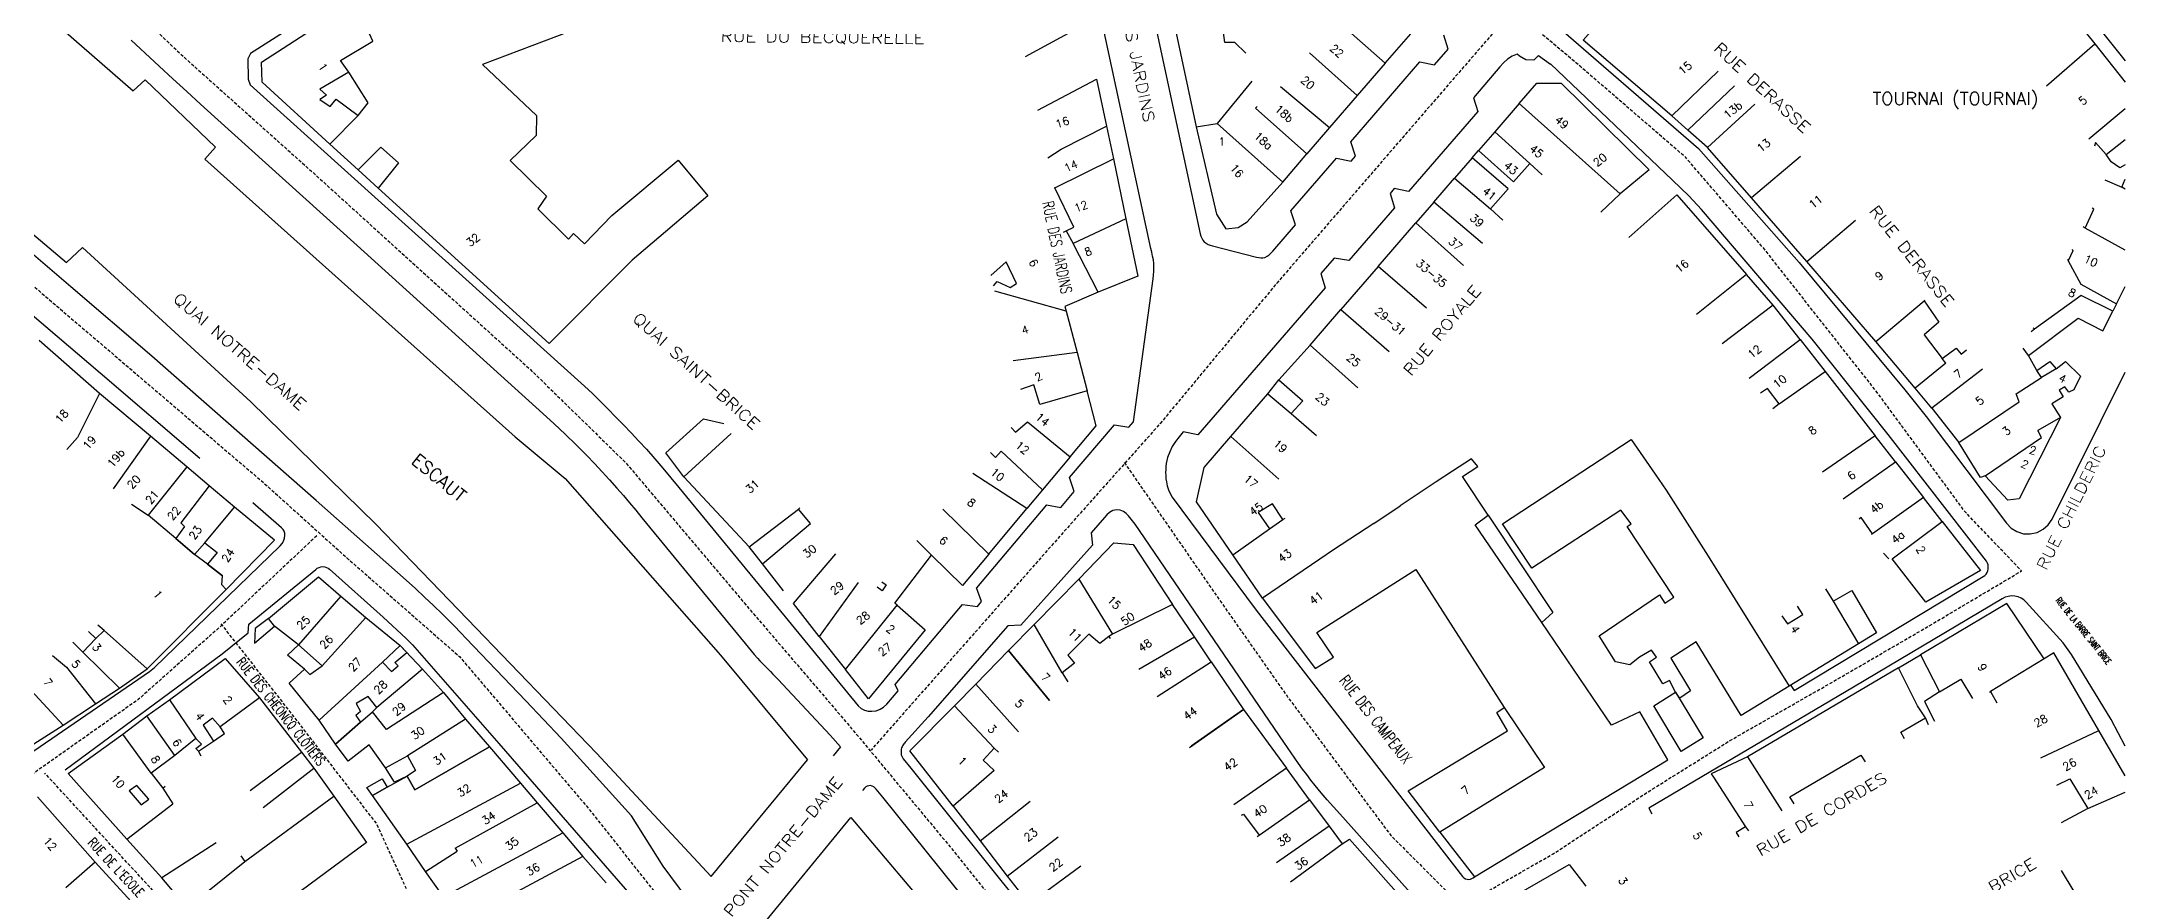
# Model space of a CAD drawing. Header units: millimetres. Extents: x 80000 to 81000, y 144000 to 145000.
# Drawn here: x 80674.5 to 81000, y 144640.3 to 144771.5 of the extents above; entities that cross this region are included whole.
import ezdxf
from ezdxf.enums import TextEntityAlignment as Align

# ---------------------------------------------------------------- set-up
doc = ezdxf.new("R2010")
doc.units = ezdxf.units.MM
doc.linetypes.add('DASHED', pattern=[0.75, 0.5, -0.25])
for name, color, linetype in [('W0001', 6, 'DASHED'), ('W0008', 7, 'CONTINUOUS'), ('W0100', 7, 'CONTINUOUS'), ('W0500', 5, 'DASHED'), ('W0515', 5, 'CONTINUOUS'), ('W0980', 7, 'CONTINUOUS'), ('W0989', 7, 'CONTINUOUS'), ('W0991', 7, 'CONTINUOUS')]:
    doc.layers.add(name, color=color, linetype=linetype)
doc.styles.get("Standard").update_dxf_attribs({"font": 'romans.shx', "width": 0.85})

msp = doc.modelspace()

# ---------------------------------------------------------------- linework, layer by layer
at = {"layer": 'W0001', "flags": 128}
for points in [[(80467.69, 144999.75), (80516.09, 144943.43), (80527.02, 144918.35), (80586.91, 144864.24), (80624.72, 144832.99), (80646.97, 144815.68), (80697.3, 144768.57), (80715.86, 144751.98), (80751.01, 144720.15), (80765.67, 144705.83), (80784.92, 144683.07), (80800.96, 144664.34), (80816.38, 144645.82), (80833.14, 144624.99), (80838.28, 144615.82), (80851.53, 144598.5), (80913.66, 144512.39), (80928.63, 144494.66), (80943.12, 144480.69), (80949.47, 144474.52)], [(80438.02, 144901.97), (80447.33, 144891.69), (80465.89, 144880.93), (80479.31, 144869.1), (80496.63, 144849.86), (80514.29, 144832.03), (80528.4, 144814.54), (80542.06, 144801.78), (80570.14, 144801.78), (80581.97, 144802.13), (80592.05, 144799.12), (80602.29, 144793.12), (80623.3, 144774.05), (80632.34, 144768.29), (80665.56, 144739.87), (80709.16, 144702.63), (80722.41, 144690.69), (80739.73, 144675.52), (80759.7, 144652.03), (80777.33, 144629.79), (80800.92, 144601.88), (80826, 144569.74), (80848.81, 144540.25), (80878.09, 144499.42), (80897.86, 144474.52)], [(80929.58, 144805.61), (80887.31, 144756.82), (80867.45, 144733.84), (80849.21, 144711.9), (80834.64, 144695.54), (80804.04, 144660.91)], [(80843.59, 144705.83), (80857.96, 144685.09), (80869.03, 144669.32), (80885.23, 144647.59), (80895.68, 144637.14), (80896.27, 144636.51), (80910.63, 144644.72), (80925.41, 144654.37), (80938.53, 144662.57), (80954.31, 144671.57), (80968.63, 144679.89), (80983.79, 144688.88), (80974.96, 144698.12), (80961.22, 144716.77), (80943.61, 144739.13), (80931.32, 144753.45), (80914.92, 144767.6), (80904.68, 144776.22)], [(80717.43, 144694.38), (80702.23, 144680.06), (80689.53, 144668.78), (80672.92, 144657.08), (80651.6, 144641.09), (80644.44, 144634.35), (80665.97, 144615.87), (80692.2, 144592.31), (80699.78, 144599.72), (80682.37, 144618.74), (80698.36, 144631.89), (80674.96, 144657.29)], [(80702.44, 144680.64), (80713.52, 144666.53), (80726.84, 144649.29), (80741.58, 144617.12), (80753.7, 144605.04), (80777.47, 144630.23)]]:
    msp.add_lwpolyline(points, dxfattribs=at)
at = {"layer": 'W0008'}
for p, q in [((80957.17, 144822.14), (81000, 144768.54)), ((80908.3, 144769.39), (80910.2, 144768.03)), ((80831.45, 144699.22), (80820.54, 144686.23))]:
    msp.add_line(p, q, dxfattribs=at)
for points in [[(80831.45, 144699.22), (80833.67, 144698.79), (80835.78, 144701.28), (80835.04, 144703.47), (80842.05, 144711.69), (80844.33, 144711.32), (80845.04, 144712.18), (80848.1, 144734.51), (80848.17, 144735.09), (80848.22, 144735.67), (80848.23, 144736.26), (80848.21, 144736.85), (80848.15, 144737.45), (80848.03, 144738.05), (80847.9, 144738.64), (80847.77, 144739.23), (80837.66, 144786.17)], [(80845.81, 144786.37), (80855.48, 144741.51), (80855.57, 144741.18), (80855.7, 144740.86), (80855.87, 144740.55), (80856.1, 144740.28), (80856.38, 144740.05), (80856.71, 144739.88), (80857.04, 144739.76), (80857.39, 144739.66), (80864.28, 144737.89), (80864.6, 144737.82), (80864.92, 144737.77), (80865.25, 144737.78), (80865.58, 144737.85), (80865.94, 144738.01), (80866.26, 144738.25), (80866.53, 144738.53), (80866.79, 144738.81), (80870.33, 144742.93), (80869.61, 144745.11), (80876.78, 144753.36), (80879.04, 144752.89), (80879.73, 144753.65), (80879, 144755.87), (80889.78, 144768.36), (80892.07, 144767.89), (80894.2, 144770.34), (80893.51, 144772.56)], [(80721.01, 144778.61), (80707.1, 144769.69), (80706.67, 144768.86), (80706.7, 144765.69), (80707.03, 144764.8), (80737.57, 144737.31), (80759.25, 144717.74), (80760.5, 144716.58), (80761.72, 144715.39), (80762.93, 144714.19), (80764.12, 144712.97), (80765.35, 144711.72), (80766.58, 144710.45), (80767.78, 144709.17), (80768.97, 144707.87), (80770.26, 144706.4), (80771.53, 144704.92), (80772.78, 144703.42), (80774.02, 144701.91), (80787.77, 144685.19), (80802.03, 144667.8), (80802.48, 144667.4), (80803.01, 144667.13), (80803.58, 144666.99), (80804.16, 144666.97), (80804.82, 144667.05), (80805.44, 144667.27), (80806.01, 144667.61), (80806.49, 144668.07), (80808.29, 144670.18), (80807.82, 144671.13), (80818.35, 144683.66), (80820.66, 144683.31), (80821.32, 144684.09), (80820.54, 144686.23)], [(80912.22, 144773.1), (80933.31, 144754.84), (80949.06, 144737.06), (80965.54, 144717.14), (80968.91, 144712.99), (80981.41, 144696.35), (80982.15, 144695.58), (80983.06, 144695.02), (80984.08, 144694.69), (80985.15, 144694.65), (80986.21, 144694.88), (80987.16, 144695.38), (80987.96, 144696.1), (80988.56, 144696.99), (81000, 144719.92)], [(80688.47, 144771.74), (80690.64, 144769.72), (80692.82, 144767.7), (80694.97, 144765.71), (80697.13, 144763.73), (80699.29, 144761.76), (80701.47, 144759.79), (80723.73, 144739.72), (80752.78, 144713.47), (80754.53, 144711.86), (80756.26, 144710.23), (80757.96, 144708.58), (80759.63, 144706.89), (80760.84, 144705.65), (80762.02, 144704.38), (80763.19, 144703.09), (80764.34, 144701.8), (80765.34, 144700.66), (80766.32, 144699.51), (80767.28, 144698.35), (80768.24, 144697.19), (80784.37, 144677.56), (80784.84, 144676.98), (80785.32, 144676.41), (80785.8, 144675.84), (80786.3, 144675.28), (80786.69, 144674.85), (80787.09, 144674.42), (80787.5, 144674), (80787.9, 144673.58), (80788.31, 144673.17), (80788.72, 144672.75), (80789.12, 144672.33), (80789.52, 144671.91), (80797.66, 144663.23), (80799.29, 144661.41), (80798.1, 144659.99)], [(80908.3, 144769.39), (80907.6, 144768.66), (80906.32, 144768.68), (80905.33, 144769.26), (80904.99, 144769.6), (80904.19, 144769.26), (80903.47, 144768.78), (80902.84, 144768.21), (80902.27, 144767.59), (80898.15, 144762.77), (80898.86, 144760.6), (80888.03, 144748.13), (80885.77, 144748.58), (80885.12, 144747.81), (80885.82, 144745.59), (80878.7, 144737.34), (80876.4, 144737.74), (80874.31, 144735.33), (80875.01, 144733.11), (80855.09, 144710.15), (80852.8, 144710.58), (80852.17, 144709.84), (80851.61, 144709.1), (80851.11, 144708.32), (80850.7, 144707.48), (80850.38, 144706.6), (80850.26, 144706.14), (80850.17, 144705.66), (80850.11, 144705.19), (80850.07, 144704.71), (80850.06, 144704.23), (80850.07, 144703.75), (80850.11, 144703.27), (80850.18, 144702.79), (80850.31, 144702.16), (80850.51, 144701.54), (80850.77, 144700.95), (80851.1, 144700.4)], [(80947.74, 144671), (80948.26, 144670.19), (80978.04, 144688.15), (80978.27, 144688.36), (80978.43, 144688.63), (80978.51, 144688.92), (80978.56, 144689.2), (80978.59, 144689.5), (80978.57, 144689.81), (80978.48, 144690.11), (80978.33, 144690.38), (80962.95, 144710.21), (80951.1, 144725.08), (80933.76, 144745.31), (80931.8, 144747.45), (80929.27, 144749.92), (80910.2, 144768.06)], [(80775.29, 144637.75), (80771.57, 144642.76), (80766.62, 144650.66), (80755.65, 144662.74), (80750.11, 144668.62), (80740.8, 144678.33), (80739.88, 144679.28), (80738.95, 144680.24), (80738.02, 144681.18), (80737.07, 144682.12), (80735.68, 144683.46), (80734.28, 144684.8), (80732.85, 144686.12), (80731.41, 144687.42), (80717.36, 144699.89), (80691.66, 144722.42), (80679.04, 144733.22), (80658.57, 144750.73)], [(80668.39, 144732.77), (80683.61, 144719.82), (80699.18, 144706.51)], [(80668.74, 144657.7), (80691.3, 144673.15), (80692.1, 144673.79), (80711.73, 144692.82), (80712.03, 144693.16), (80712.26, 144693.55), (80712.42, 144693.98), (80712.47, 144694.44), (80712.43, 144694.76), (80712.33, 144695.07), (80712.17, 144695.35), (80711.95, 144695.59), (80707.45, 144699.49)], [(80845.28, 144696.17), (80844.25, 144697.47), (80843.9, 144697.86), (80843.46, 144698.16), (80842.96, 144698.36), (80842.42, 144698.42), (80841.84, 144698.3), (80841.32, 144698.02), (80840.88, 144697.65), (80840.51, 144697.24), (80838.45, 144694.83), (80838.65, 144692.88), (80827.44, 144680.43), (80825.43, 144680.32), (80812.94, 144666.1), (80809.37, 144662.15), (80809.26, 144662.01), (80809.15, 144661.87), (80809.05, 144661.73), (80808.96, 144661.57), (80808.88, 144661.41), (80808.81, 144661.24), (80808.77, 144661.07), (80808.74, 144660.89), (80808.72, 144660.53), (80808.77, 144660.18), (80808.89, 144659.83), (80809.08, 144659.52), (80810.26, 144658.07)], [(80851.1, 144700.4), (80864.21, 144682.76), (80896.44, 144641.14), (80896.64, 144640.94), (80896.89, 144640.8), (80897.16, 144640.73), (80897.44, 144640.71), (80897.68, 144640.74), (80897.92, 144640.83), (80898.13, 144640.95), (80898.31, 144641.13)], [(80889.79, 144634.54), (80890.05, 144634.72), (80890.25, 144634.96), (80890.38, 144635.24), (80890.45, 144635.54), (80890.44, 144635.86), (80890.35, 144636.16), (80890.2, 144636.43), (80890.02, 144636.67), (80877.27, 144650.95), (80876.29, 144652.04), (80875.32, 144653.14), (80874.35, 144654.25), (80873.41, 144655.37), (80872.75, 144656.22), (80872.1, 144657.07), (80871.46, 144657.93), (80870.82, 144658.8), (80870.24, 144659.63), (80869.67, 144660.46), (80869.1, 144661.29), (80868.54, 144662.12), (80845.28, 144696.17)], [(80678.14, 144657.8), (80702.66, 144675.96), (80706.7, 144679.19), (80706.81, 144680.58), (80717.29, 144689.11), (80717.53, 144689.29), (80717.8, 144689.42), (80718.09, 144689.51), (80718.4, 144689.55), (80718.68, 144689.52), (80718.95, 144689.44), (80719.2, 144689.31), (80719.42, 144689.14), (80727.82, 144681.67), (80731.4, 144678.32), (80732.38, 144677.33), (80745.87, 144661.94), (80771.49, 144632.46)], [(81000, 144661.54), (80997.79, 144665.7), (80991.57, 144675.81), (80990.29, 144677.67), (80984.53, 144683.99), (80984.15, 144684.35), (80983.72, 144684.63), (80983.24, 144684.84), (80982.74, 144684.96), (80982.22, 144684.98), (80981.71, 144684.91), (80981.23, 144684.76), (80980.77, 144684.53), (80957.52, 144670.73), (80925.53, 144651.81), (80926.05, 144650.96)], [(80805.87, 144653.53), (80804.82, 144654.82), (80804.65, 144655), (80804.46, 144655.16), (80804.23, 144655.28), (80803.98, 144655.35), (80803.71, 144655.34), (80803.45, 144655.28), (80803.2, 144655.16), (80803, 144654.97), (80802.69, 144654.61)], [(80810.26, 144658.07), (80827.7, 144636.3), (80828.84, 144634.88), (80829.98, 144633.46), (80831.11, 144632.04), (80832.24, 144630.61), (80832.94, 144629.71), (80833.64, 144628.81), (80834.33, 144627.9), (80835.02, 144627), (80835.8, 144625.97), (80836.57, 144624.94), (80837.35, 144623.91), (80838.12, 144622.87), (80843.55, 144615.61), (80851.61, 144604.75), (80851.81, 144604.51), (80852.03, 144604.28), (80852.3, 144604.09), (80852.6, 144603.97), (80852.92, 144603.92), (80853.23, 144603.95), (80853.53, 144604.04), (80853.81, 144604.19)], [(80852.92, 144590.08), (80834.43, 144615.24), (80830.33, 144623.11), (80819.5, 144636.59), (80805.87, 144653.53)]]:
    msp.add_lwpolyline(points, dxfattribs=at)
at = {"layer": 'W0100'}
for p, q in [((80988.69, 144779.35), (80995.22, 144771.19)), ((80837.22, 144774.13), (80828.14, 144769.14)), ((80876.85, 144774.79), (80884.36, 144768.18)), ((80872.54, 144769.78), (80880, 144763.12)), ((80987.66, 144764.63), (80995.22, 144771.19)), ((80995.22, 144771.19), (81000, 144765.21)), ((80839.28, 144765.65), (80840.83, 144758.32)), ((80884.36, 144768.18), (80880, 144763.12)), ((80863.55, 144765.34), (80858.09, 144758.73)), ((80868.03, 144764.54), (80875.69, 144758.11)), ((80880, 144763.12), (80875.69, 144758.11)), ((80931.63, 144757.72), (80938.93, 144764.62)), ((80723.93, 144759.98), (80719.51, 144755.52)), ((80905.28, 144761.85), (80901.48, 144757.47)), ((80921.1, 144747.77), (80905.28, 144761.85)), ((80931.63, 144757.72), (80929.16, 144759.97)), ((80934.73, 144755.03), (80942.14, 144761.75)), ((80994.28, 144756.35), (81000, 144761.1)), ((80840.83, 144758.32), (80841.91, 144753.21)), ((80854.82, 144758.23), (80858.09, 144758.73)), ((80868.35, 144749.59), (80858.09, 144758.73)), ((80875.69, 144758.11), (80872.14, 144753.99)), ((80901.48, 144757.47), (80898.96, 144754.55)), ((80906.96, 144752.49), (80901.48, 144757.47)), ((80934.73, 144755.03), (80931.63, 144757.72)), ((80997.03, 144753.89), (81000, 144756.26)), ((80832.77, 144748.71), (80841.91, 144753.21)), ((80841.91, 144753.21), (80843.86, 144743.89)), ((80868.35, 144749.59), (80872.14, 144753.99)), ((80897.94, 144753.39), (80895.18, 144750.19)), ((80897.94, 144753.39), (80898.96, 144754.55)), ((80941.6, 144747.12), (80934.73, 144755.03)), ((80949.23, 144753.58), (80941.6, 144747.12)), ((80997.77, 144752.74), (80997.03, 144753.89)), ((80999.12, 144751.81), (80997.77, 144752.74)), ((80727.06, 144748.66), (80723.9, 144751.53)), ((80891.98, 144746.49), (80895.18, 144750.19)), ((80895.18, 144750.19), (80900.83, 144745.43)), ((80906.96, 144752.49), (80908.9, 144750.76)), ((80925.61, 144751.53), (80921.1, 144747.77)), ((80996.82, 144749.95), (80999.46, 144748.82)), ((81000, 144752.32), (80999.12, 144751.81)), ((80753.73, 144724.39), (80727.06, 144748.66)), ((80832.77, 144748.71), (80832.65, 144748.65)), ((80891.98, 144746.49), (80889.17, 144743.25)), ((80899.57, 144739.99), (80891.98, 144746.49)), ((80918.06, 144744.93), (80921.1, 144747.77)), ((80922.41, 144740.93), (80929.95, 144747.59)), ((80929.95, 144747.59), (80940.79, 144735.19)), ((80950.22, 144737.19), (80941.6, 144747.12)), ((81000, 144748.52), (80999.46, 144748.82)), ((80843.86, 144743.89), (80835.64, 144740.02)), ((80883.27, 144736.43), (80889.17, 144743.25)), ((80889.17, 144743.25), (80896.61, 144736.57)), ((80902.73, 144743.64), (80900.83, 144745.43)), ((80950.22, 144737.19), (80957.86, 144743.65)), ((80834.55, 144741.99), (80835.64, 144740.02)), ((80839.54, 144732.39), (80835.64, 144740.02)), ((81000, 144738.97), (80993.71, 144742.43)), ((80883.27, 144736.43), (80877.46, 144729.71)), ((80890.83, 144729.89), (80883.27, 144736.43)), ((80961.04, 144724.73), (80950.22, 144737.19)), ((80991.08, 144737.3), (80993.05, 144733.66)), ((80940.79, 144735.19), (80933, 144728.91)), ((80944.97, 144730.4), (80940.79, 144735.19)), ((80993.05, 144733.66), (80998.61, 144730.58)), ((80998.61, 144730.58), (81000, 144733.32)), ((80834.53, 144729.43), (80823.37, 144732.57)), ((80944.97, 144730.4), (80937, 144724.33)), ((80949.2, 144725), (80944.97, 144730.4)), ((80961.04, 144724.73), (80968.55, 144731.06)), ((80968.69, 144731.17), (80968.55, 144731.06)), ((80993.12, 144731.89), (80985.8, 144726.64)), ((80998.03, 144729.43), (80993.12, 144731.89)), ((80998.61, 144730.58), (80998.03, 144729.43)), ((80834.53, 144729.43), (80836.22, 144722.97)), ((80872.62, 144724.13), (80877.46, 144729.71)), ((80985.8, 144726.64), (80985.27, 144726.2)), ((80996.5, 144726.4), (80998.03, 144729.43)), ((80683.52, 144716.57), (80674.08, 144724.85)), ((80872.62, 144724.13), (80867.75, 144718.74)), ((80880.09, 144717.48), (80872.62, 144724.13)), ((80941.23, 144718.96), (80949.2, 144725)), ((80949.2, 144725), (80953.08, 144720.03)), ((80967.16, 144717.42), (80961.04, 144724.73)), ((80984.89, 144722.52), (80984.03, 144723.67)), ((80836.22, 144722.97), (80837.78, 144717.02)), ((80945.91, 144714.96), (80953.08, 144720.03)), ((80953.08, 144720.03), (80960.92, 144710)), ((80971.97, 144721.31), (80967.16, 144717.42)), ((80977.69, 144720.41), (80969.77, 144714.31)), ((80971.97, 144721.31), (80971.41, 144722.04)), ((80986.19, 144720.17), (80984.89, 144722.52)), ((80986.9, 144719.11), (80986.19, 144720.17)), ((80989.22, 144720.43), (80986.9, 144719.11)), ((80989.22, 144720.43), (80990.67, 144721.59)), ((80990.67, 144721.59), (80993.01, 144719.27)), ((80866.05, 144716.53), (80867.75, 144718.74)), ((80867.75, 144718.74), (80871.5, 144715.44)), ((80944.08, 144717.39), (80943.02, 144716.66)), ((80945.91, 144714.96), (80944.08, 144717.39)), ((80969.77, 144714.31), (80967.16, 144717.42)), ((80982.96, 144716.56), (80986.9, 144719.11)), ((80993.01, 144719.27), (80991.97, 144717.15)), ((80683.52, 144716.57), (80680.08, 144709.71)), ((80691.45, 144709.92), (80683.52, 144716.57)), ((80860.26, 144709.86), (80866.05, 144716.53)), ((80866.05, 144716.53), (80869.67, 144713.47)), ((80871.5, 144715.44), (80869.67, 144713.47)), ((80945.91, 144714.96), (80944.94, 144714.21)), ((80969.77, 144714.31), (80974, 144708.96)), ((80974, 144708.96), (80983.44, 144715.27)), ((80983.44, 144715.27), (80982.96, 144716.56)), ((80774.78, 144703.6), (80782.2, 144710.36)), ((80989.89, 144712.84), (80986.31, 144710.81)), ((80986.9, 144709.71), (80986.31, 144710.81)), ((80678.37, 144707.84), (80680.08, 144709.71)), ((80691.45, 144709.92), (80685.66, 144701.72)), ((80697.14, 144705.14), (80691.45, 144709.92)), ((80774.78, 144703.6), (80771.98, 144707.3)), ((80922.82, 144709.43), (80926.55, 144703.99)), ((80960.92, 144710), (80952.67, 144704.32)), ((80964.08, 144705.94), (80960.92, 144710)), ((80978.08, 144703.75), (80986.9, 144709.71)), ((80697.14, 144705.14), (80691.12, 144697.57)), ((80700.65, 144702.19), (80697.14, 144705.14)), ((80828.38, 144698.62), (80819.93, 144704.1)), ((80835.14, 144706.71), (80830.85, 144701.57)), ((80894.87, 144704.47), (80892.33, 144702.77)), ((80897.83, 144706.4), (80894.87, 144704.47)), ((80898.84, 144705.17), (80897.83, 144706.4)), ((80926.55, 144703.99), (80928.27, 144701.49)), ((80955.92, 144700.16), (80964.08, 144705.94)), ((80964.08, 144705.94), (80968.46, 144700.34)), ((80700.65, 144702.19), (80696.2, 144696.37)), ((80704.61, 144698.86), (80700.65, 144702.19)), ((80785, 144692.62), (80774.78, 144703.6)), ((80830.85, 144701.57), (80828.38, 144698.62)), ((80892.33, 144702.77), (80886.73, 144699.06)), ((80928.27, 144701.49), (80934.84, 144691.19)), ((80688.5, 144699.33), (80691.12, 144697.57)), ((80695.45, 144693.94), (80691.12, 144697.57)), ((80699.96, 144693.27), (80704.61, 144698.86)), ((80785, 144692.62), (80792.68, 144698.52)), ((80792.91, 144698.73), (80792.68, 144698.52)), ((80822.46, 144691.52), (80828.38, 144698.62)), ((80882.59, 144696.29), (80886.73, 144699.06)), ((80898.43, 144696.06), (80900.45, 144697.58)), ((80968.46, 144700.34), (80960.48, 144694.7)), ((80971.38, 144696.61), (80968.46, 144700.34)), ((80696.78, 144695.8), (80695.45, 144693.94)), ((80696.78, 144695.8), (80696.2, 144696.37)), ((80860.57, 144691.4), (80866.28, 144695.43)), ((80866.28, 144695.43), (80868.36, 144696.89)), ((80868.36, 144696.89), (80868.76, 144697.14)), ((80882.59, 144696.29), (80876.29, 144692.17)), ((80908.82, 144680.82), (80898.43, 144696.06)), ((80960.48, 144694.7), (80960.29, 144694.56)), ((80963.57, 144690.76), (80971.38, 144696.61)), ((80695.45, 144693.94), (80698.34, 144691.47)), ((80698.34, 144691.47), (80699.96, 144693.27)), ((80787.07, 144689.97), (80785, 144692.62)), ((80791.92, 144683.78), (80798.54, 144691.55)), ((80813.5, 144691.36), (80811.19, 144693.63)), ((80818.34, 144686.59), (80813.5, 144691.36)), ((80822.46, 144691.52), (80818.34, 144686.59)), ((80865.21, 144684.65), (80860.57, 144691.4)), ((80874.17, 144690.73), (80865.21, 144684.65)), ((80876.29, 144692.17), (80874.17, 144690.73)), ((80934.84, 144691.19), (80947.5, 144670.89)), ((80968.82, 144684.01), (80963.57, 144690.76)), ((80700.38, 144689.95), (80702.74, 144688.11)), ((80702.61, 144686.72), (80702.74, 144688.11)), ((80709.88, 144681.47), (80717.74, 144687.95)), ((80717.74, 144687.95), (80721.2, 144684.94)), ((80790.37, 144685.75), (80787.07, 144689.97)), ((80829.52, 144680.5), (80836.49, 144687.6)), ((80836.49, 144687.6), (80841.77, 144678.99)), ((80690.93, 144673.61), (80703.27, 144685.98)), ((80702.61, 144686.72), (80703.27, 144685.98)), ((80721.2, 144684.94), (80714.58, 144677.32)), ((80721.2, 144684.94), (80725.12, 144681.59)), ((80802.04, 144687.09), (80795.94, 144678.66)), ((80865.21, 144684.65), (80873.44, 144673.67)), ((80953.15, 144686.06), (80954.34, 144684.15)), ((80954.34, 144684.15), (80957.25, 144685.84)), ((80957.25, 144685.84), (80961.13, 144679.21)), ((80710.85, 144680.28), (80709.88, 144681.47)), ((80725.12, 144681.59), (80718.3, 144674.05)), ((80725.12, 144681.59), (80730.49, 144677.25)), ((80795.94, 144678.66), (80791.92, 144683.78)), ((80800.03, 144673.48), (80808.11, 144683.51)), ((80808.11, 144683.51), (80812.47, 144679.69)), ((80851.15, 144683.62), (80841.77, 144678.99)), ((80854.55, 144678.58), (80851.15, 144683.62)), ((80954.34, 144684.15), (80958.32, 144677.5)), ((80680.87, 144676.2), (80679.32, 144677.74)), ((80682.93, 144678.31), (80680.87, 144676.2)), ((80684.22, 144679.56), (80682.93, 144678.31)), ((80684.22, 144679.56), (80683.25, 144680.43)), ((80684.22, 144679.56), (80690.93, 144673.61)), ((80714.58, 144677.32), (80710.85, 144680.28)), ((80795.94, 144678.66), (80800.03, 144673.48)), ((80825.51, 144676.43), (80829.52, 144680.5)), ((80833.88, 144672.96), (80829.52, 144680.5)), ((80841.21, 144678.62), (80839.77, 144677.56)), ((80841.77, 144678.99), (80841.21, 144678.62)), ((80841.21, 144678.62), (80841.4, 144678.32)), ((80845.9, 144673.52), (80854.55, 144678.58)), ((80857.19, 144674.68), (80854.55, 144678.58)), ((80961.13, 144679.21), (80958.32, 144677.5)), ((80676.16, 144675.66), (80678.34, 144673.86)), ((80686.6, 144670.55), (80680.87, 144676.2)), ((80694.46, 144668.76), (80703.11, 144675.19)), ((80703.11, 144675.19), (80708.5, 144669.04)), ((80712.89, 144675.73), (80714.58, 144677.32)), ((80715.55, 144673.56), (80712.89, 144675.73)), ((80718.3, 144674.05), (80714.58, 144677.32)), ((80727.72, 144674.61), (80717.82, 144665.57)), ((80730.49, 144677.25), (80727.72, 144674.61)), ((80727.72, 144674.61), (80729.14, 144673.18)), ((80729.65, 144674.57), (80731.53, 144676.12)), ((80730.18, 144674.04), (80729.65, 144674.57)), ((80731.53, 144676.12), (80730.49, 144677.25)), ((80730.49, 144677.25), (80733.96, 144673.52)), ((80835.83, 144674.48), (80833.88, 144672.96)), ((80848.76, 144669.29), (80857.19, 144674.68)), ((80857.19, 144674.68), (80862.22, 144667.25)), ((80958.32, 144677.5), (80947.5, 144670.89)), ((80968.02, 144675.77), (80970.98, 144670.02)), ((80987.34, 144675.16), (80978.96, 144670.03)), ((80677.82, 144664.78), (80670.96, 144672.26)), ((80678.34, 144673.86), (80682.88, 144668.11)), ((80686.6, 144670.55), (80690.93, 144673.61)), ((80715.55, 144673.56), (80716.37, 144672.72)), ((80716.37, 144672.72), (80718.3, 144674.05)), ((80733.96, 144673.52), (80726.83, 144667.57)), ((80729.14, 144673.18), (80730.18, 144674.04)), ((80733.96, 144673.52), (80737.24, 144669.88)), ((80820.39, 144671.22), (80817.06, 144667.83)), ((80833.88, 144672.96), (80834.76, 144671.56)), ((80964.57, 144673.73), (80940.99, 144659.85)), ((80967.55, 144667.8), (80964.57, 144673.73)), ((80677.82, 144664.78), (80682.88, 144668.11)), ((80682.88, 144668.11), (80686.6, 144670.55)), ((80690.91, 144666.23), (80694.46, 144668.76)), ((80694.46, 144668.76), (80698.56, 144662.7)), ((80708.5, 144669.04), (80702.35, 144664.51)), ((80708.5, 144669.04), (80715.05, 144660.56)), ((80737.24, 144669.88), (80728.36, 144664.11)), ((80737.24, 144669.88), (80740.67, 144665.75)), ((80929.74, 144669.95), (80934.07, 144662.84)), ((80947.5, 144670.89), (80939.99, 144666.3)), ((80978.8, 144669.94), (80978.96, 144670.03)), ((80978.96, 144670.03), (80979.92, 144668.28)), ((80672.67, 144661.54), (80677.82, 144664.78)), ((80687.15, 144663.41), (80690.91, 144666.23)), ((80695.28, 144660.08), (80690.91, 144666.23)), ((80720.39, 144661.83), (80717.82, 144665.57)), ((80724.29, 144665.24), (80720.39, 144661.83)), ((80726.15, 144666.86), (80726.83, 144667.57)), ((80728.36, 144664.11), (80726.15, 144666.86)), ((80740.67, 144665.75), (80731.61, 144660.03)), ((80740.67, 144665.75), (80744.41, 144661.41)), ((80817.06, 144667.83), (80823.25, 144661.18)), ((80853.77, 144661.33), (80862.22, 144667.25)), ((80862.22, 144667.25), (80854.03, 144661.51)), ((80862.22, 144667.25), (80868.95, 144658.08)), ((80902.93, 144667.57), (80909.26, 144658.2)), ((80968.76, 144665.92), (80967.55, 144667.8)), ((80691.56, 144657.29), (80687.15, 144663.41)), ((80698.56, 144662.7), (80695.28, 144660.08)), ((80698.97, 144660.72), (80701.32, 144662.32)), ((80934.07, 144662.84), (80930.63, 144660.68)), ((80986.8, 144659.69), (80995.88, 144663.97)), ((81000, 144656.88), (80995.88, 144663.97)), ((80695.28, 144660.08), (80691.56, 144657.29)), ((80707.04, 144654.57), (80715.05, 144660.56)), ((80715.05, 144660.56), (80716.98, 144658.06)), ((80728.17, 144658.15), (80731.61, 144660.03)), ((80731.61, 144660.03), (80732.88, 144657.74)), ((80744.41, 144661.41), (80732.76, 144654.68)), ((80744.41, 144661.41), (80749.27, 144655.76)), ((80823.25, 144661.18), (80823.97, 144660.6)), ((80909.26, 144658.2), (80892.89, 144648.1)), ((80940.99, 144659.85), (80946.35, 144651.41)), ((80691.56, 144657.29), (80693.41, 144654.97)), ((80693.41, 144654.97), (80693.78, 144655.27)), ((80693.41, 144654.97), (80694.98, 144652.51)), ((80709.06, 144651.94), (80716.98, 144658.06)), ((80716.98, 144658.06), (80720.13, 144653.71)), ((80726.16, 144653.81), (80728.45, 144655.09)), ((80728.45, 144655.09), (80731.55, 144656.83)), ((80731.53, 144646.22), (80749.27, 144655.76)), ((80732.88, 144657.74), (80731.55, 144656.83)), ((80732.76, 144654.68), (80731.55, 144656.83)), ((80749.27, 144655.76), (80751.87, 144652.65)), ((80868.95, 144658.08), (80860.73, 144652.37)), ((80872.56, 144653.15), (80868.95, 144658.08)), ((80935.65, 144656.66), (80940.68, 144648.94)), ((80673.82, 144653.6), (80682.8, 144643.39)), ((80687.78, 144646.97), (80694.98, 144652.51)), ((80706.19, 144643.52), (80720.13, 144653.71)), ((80720.13, 144653.71), (80725.23, 144646.47)), ((80731.53, 144646.22), (80726.16, 144653.81)), ((80739.07, 144645.59), (80751.87, 144652.65)), ((80751.87, 144652.65), (80755.88, 144647.96)), ((80816.88, 144652.13), (80821.07, 144646.73)), ((80821.07, 144646.73), (80828.9, 144652.95)), ((80864.66, 144647.62), (80872.56, 144653.15)), ((80872.56, 144653.15), (80875.59, 144649.02)), ((80892.89, 144648.1), (80887.98, 144654.56)), ((80994.14, 144651.8), (81000, 144654.33)), ((80861.94, 144650.72), (80862.25, 144650.92)), ((80862.25, 144650.92), (80864.66, 144647.62)), ((80875.59, 144649.02), (80867.37, 144643.32)), ((80875.59, 144649.02), (80877.63, 144646.24)), ((80940.68, 144648.94), (80941.12, 144648.28)), ((80693.25, 144640.98), (80687.78, 144646.97)), ((80701.73, 144646.43), (80693.25, 144640.98)), ((80725.23, 144646.47), (80702.99, 144630.06)), ((80734.42, 144641.96), (80731.53, 144646.22)), ((80737.22, 144638.01), (80755.88, 144647.96)), ((80739.07, 144645.59), (80739.38, 144645.12)), ((80755.88, 144647.96), (80759.02, 144644.27)), ((80821.07, 144646.73), (80825.33, 144641.24)), ((80825.33, 144641.24), (80833.25, 144647.35)), ((80864.37, 144647.41), (80864.66, 144647.62)), ((80869.57, 144640.31), (80877.63, 144646.24)), ((80682.8, 144643.39), (80678.26, 144639.41)), ((80697.18, 144636.27), (80706.19, 144643.52)), ((80705.57, 144644.39), (80706.19, 144643.52)), ((80734.42, 144641.96), (80739.38, 144645.12)), ((80737.22, 144638.01), (80734.42, 144641.96)), ((80759.02, 144644.27), (80747.35, 144638.05)), ((80759.02, 144644.27), (80762.68, 144640.2)), ((80913.09, 144643.04), (80915.72, 144639.63)), ((80697.18, 144636.27), (80693.25, 144640.98)), ((80825.33, 144641.24), (80828.73, 144636.85))]:
    msp.add_line(p, q, dxfattribs=at)
for points in [[(80884.36, 144768.18), (80895.67, 144781.14), (80883.65, 144793.85), (80856.29, 144788.56), (80856.44, 144787.84), (80851.97, 144787), (80849.56, 144783.26), (80851.11, 144775.78), (80854.82, 144758.23)], [(80781.84, 144787.13), (80783.11, 144778.78), (80757.73, 144778.73), (80758.75, 144773.77), (80743.35, 144767.97), (80751.76, 144760.02), (80751.74, 144756.89), (80747.65, 144753), (80753.31, 144747.42), (80751.98, 144745.43), (80756.79, 144740.7), (80757.55, 144741.55), (80759.25, 144739.94), (80763.54, 144744.4), (80773.91, 144753.03), (80778.53, 144747.44)], [(80862.62, 144769.72), (80860.9, 144771.39), (80859.29, 144771.4), (80858.45, 144778.17), (80862.16, 144779.13)], [(80929.16, 144759.97), (80915.29, 144771.79), (80924.05, 144781.73)], [(80719.51, 144755.52), (80708.9, 144765.21), (80708.81, 144768.35), (80723.41, 144777.73)], [(80722.47, 144766.79), (80721.15, 144768.59), (80726.19, 144771.63), (80723.41, 144777.73)], [(80722.47, 144766.79), (80717.9, 144764.13), (80718.94, 144763.19), (80717.9, 144762.52), (80719.53, 144761.39), (80720.46, 144762.53), (80723.93, 144759.98)], [(80723.93, 144759.98), (80725.49, 144761.97), (80722.47, 144766.79)], [(80830.08, 144760.81), (80839.28, 144765.65)], [(80936.37, 144766.93), (80929.16, 144759.97)], [(80905.28, 144761.85), (80908.06, 144765.05), (80911.86, 144765.06), (80925.61, 144751.53)], [(80938.93, 144764.63), (80931.63, 144757.72)], [(80723.9, 144751.53), (80719.51, 144755.52), (80723.93, 144759.98)], [(80872.14, 144753.99), (80864.11, 144761.15), (80864.37, 144761.43)], [(80831.65, 144753.39), (80833.76, 144754.76), (80840.83, 144758.32)], [(80854.82, 144758.23), (80857.99, 144744.6), (80859.49, 144742.3), (80861.39, 144742.5), (80862.79, 144743.38), (80868.35, 144749.59)], [(80723.9, 144751.53), (80727.45, 144755.06), (80730.19, 144752.6), (80727.06, 144748.66)], [(80900.83, 144745.43), (80903.57, 144748.54), (80897.94, 144753.39)], [(80898.96, 144754.55), (80904.42, 144749.66), (80906.96, 144752.49)], [(80997.03, 144753.89), (80995.34, 144755.77), (80995.19, 144755.22)], [(80999.46, 144748.82), (81000, 144750.04)], [(80778.53, 144747.44), (80766.73, 144737.4), (80753.73, 144724.39)], [(80834.55, 144741.99), (80835.71, 144742.55), (80832.77, 144748.71)], [(80843.86, 144743.89), (80845.72, 144734.91), (80839.54, 144732.39)], [(80993.71, 144742.43), (80995.06, 144745.37), (80994.82, 144745.52)], [(80834.09, 144741.77), (80834.55, 144741.99)], [(80993.71, 144742.43), (80993.4, 144742.6)], [(80823.16, 144733.38), (80823.74, 144734.06), (80825.75, 144733.14), (80826.74, 144733.77), (80825.13, 144737.17), (80822.73, 144735.03)], [(80990.94, 144737.56), (80991.08, 144737.3)], [(80991.7, 144739.12), (80991.82, 144738.88), (80991.08, 144737.3)], [(80839.54, 144732.39), (80834.33, 144730.2), (80834.53, 144729.43)], [(80968.55, 144731.06), (80970.86, 144727.75), (80968.55, 144725.76), (80971.41, 144722.04)], [(80877.46, 144729.71), (80885, 144723.15)], [(80984.89, 144722.52), (80992.62, 144728.35), (80996.5, 144726.4)], [(80985.8, 144726.64), (80985.58, 144726.83)], [(80971.41, 144722.04), (80973.58, 144723.69), (80974.33, 144722.74), (80975.18, 144723.42)], [(80836.22, 144722.97), (80826.22, 144721.71)], [(80986.19, 144720.17), (80988.21, 144721.57), (80989.22, 144720.43)], [(80837.78, 144717.02), (80830.4, 144714.85), (80829.45, 144717.96), (80827.39, 144717.22)], [(80835.14, 144706.71), (80839.2, 144711.56), (80837.78, 144717.02)], [(80991.97, 144717.15), (80991.18, 144716.8), (80990.53, 144717.61), (80989.67, 144717.13), (80990.27, 144716.05), (80988.53, 144714.99), (80989.89, 144712.84)], [(80771.98, 144707.3), (80777.84, 144712.65), (80781.05, 144711.88)], [(80825.92, 144711.27), (80826.63, 144710.57), (80828.46, 144712.17), (80835.14, 144706.71)], [(80869.67, 144713.47), (80873.64, 144710.03)], [(80989.89, 144712.84), (80983.43, 144700.13), (80981.63, 144699.94), (80978.08, 144703.75)], [(80830.85, 144701.57), (80824.36, 144707.58), (80823.5, 144706.62), (80822.68, 144707.39)], [(80860.57, 144691.4), (80854.89, 144699.68), (80856.09, 144705.05), (80860.26, 144709.86)], [(80860.26, 144709.86), (80867.74, 144703.22)], [(80929.74, 144669.95), (80928.76, 144671.77), (80927.73, 144671.25), (80925.67, 144674.71), (80926.75, 144675.41), (80925.97, 144676.53), (80924.08, 144675.41), (80922.57, 144674.24), (80920.37, 144674.71), (80917.79, 144678.74), (80927.2, 144685.14), (80928.06, 144683.84), (80929.44, 144684.79), (80922.18, 144695.82), (80922.79, 144696.25), (80921.2, 144698.37), (80907.3, 144689.3), (80902.71, 144696.26), (80922.82, 144709.43)], [(80978.08, 144703.75), (80977.37, 144703.46), (80974, 144708.96)], [(80900.45, 144697.58), (80896.42, 144703.62), (80898.84, 144705.17)], [(80703.27, 144685.98), (80710.85, 144693.67), (80704.61, 144698.86)], [(80787.07, 144689.97), (80794.6, 144696.27), (80792.68, 144698.52)], [(80815.27, 144698.52), (80822.46, 144691.52)], [(80868.36, 144696.89), (80866.76, 144699.34), (80864.51, 144698.03), (80866.28, 144695.43)], [(80900.45, 144697.58), (80910.58, 144682.37), (80908.82, 144680.82)], [(80960.48, 144694.7), (80958.72, 144697.25), (80958.4, 144696.98)], [(80971.38, 144696.61), (80977.37, 144688.96), (80968.82, 144684.01)], [(80702.74, 144688.11), (80700.38, 144689.95), (80698.34, 144691.47), (80695.45, 144693.94)], [(80699.96, 144693.27), (80701.86, 144691.76), (80700.38, 144689.95)], [(80808.11, 144683.51), (80807.77, 144683.83), (80813.5, 144691.36)], [(80836.49, 144687.6), (80841.98, 144693.27), (80844.99, 144693.02), (80851.15, 144683.62)], [(80962.22, 144691.67), (80963.06, 144690.76)], [(80873.44, 144673.67), (80876.28, 144675.44), (80873.68, 144679.25), (80889.17, 144689.09), (80902.93, 144667.57)], [(80805.7, 144687.17), (80806.41, 144686.71), (80805.76, 144685.78), (80804.99, 144686.34)], [(80709.88, 144681.47), (80707.8, 144679.89), (80707.71, 144677.62)], [(80707.71, 144677.62), (80710.85, 144680.28), (80709.88, 144681.47)], [(80946.36, 144681.89), (80947.21, 144680.6), (80949.6, 144682.07), (80948.8, 144683.39)], [(80987.34, 144675.16), (80981.5, 144683.81), (80968.02, 144675.77)], [(80681.79, 144679.4), (80682.93, 144678.31)], [(80812.47, 144679.69), (80803.66, 144668.92), (80800.03, 144673.48)], [(80839.77, 144677.56), (80838.05, 144679.02), (80834.76, 144675.74), (80835.83, 144674.48)], [(80928.55, 144659.37), (80924.14, 144666.87), (80919.73, 144664.82), (80908.82, 144680.82)], [(80939.99, 144666.3), (80932.93, 144677.83), (80928.98, 144675.26), (80932.08, 144670.15), (80930.38, 144669), (80929.74, 144669.95)], [(80820.39, 144671.22), (80825.51, 144676.43), (80831.91, 144668.67)], [(80831.91, 144668.67), (80825.51, 144676.43)], [(80964.57, 144673.73), (80968.02, 144675.77), (80970.98, 144670.02), (80968.61, 144668.49), (80970.19, 144665.44)], [(80995.88, 144663.97), (80988.85, 144676.08), (80987.34, 144675.16)], [(80717.82, 144665.57), (80713.15, 144671.38), (80715.55, 144673.56)], [(80827.09, 144663.77), (80820.39, 144671.22)], [(80969.24, 144664.87), (80968.76, 144665.92), (80967.55, 144667.8), (80964.57, 144673.73)], [(80970.98, 144670.02), (80974.32, 144671.98), (80976.1, 144668.94)], [(80726.83, 144667.57), (80725.49, 144669.26), (80723.62, 144668.16), (80724.3, 144666.93), (80723.55, 144666.31), (80724.29, 144665.24)], [(80930.63, 144660.68), (80926.33, 144667.83), (80929.74, 144669.95)], [(80702.35, 144664.51), (80701.17, 144665.89), (80699.7, 144664.81), (80701.32, 144662.32)], [(80720.39, 144661.83), (80724.29, 144665.24), (80726.15, 144666.86)], [(80816.88, 144652.13), (80810.11, 144660.78), (80817.06, 144667.83)], [(80887.98, 144654.56), (80903.5, 144663.93), (80901.82, 144666.75), (80902.93, 144667.57)], [(80965.51, 144662.68), (80964.92, 144663.68), (80968.76, 144665.92)], [(80687.78, 144646.97), (80678.6, 144657.23), (80687.15, 144663.41)], [(80698.97, 144660.72), (80698.55, 144661.16), (80699.42, 144661.85), (80698.56, 144662.7)], [(80701.32, 144662.32), (80703.01, 144663.48), (80702.35, 144664.51)], [(80728.17, 144658.15), (80725.62, 144661.72), (80722.35, 144659.17), (80720.39, 144661.83)], [(80699.36, 144659.97), (80698.97, 144660.72)], [(80731.55, 144656.83), (80732.76, 144654.68), (80744.41, 144661.41)], [(80823.25, 144661.18), (80821.58, 144659.34), (80823.26, 144657.71), (80816.88, 144652.13)], [(80892.89, 144648.1), (80898.31, 144641.13), (80928.55, 144659.37)], [(80940.99, 144659.85), (80935.3, 144657.2), (80935.65, 144656.66)], [(80948.24, 144652.52), (80947.59, 144653.59), (80958.66, 144660.12), (80959.35, 144659.06)], [(80689.33, 144655.36), (80688.14, 144654.52), (80689.99, 144652.33), (80691.21, 144653.24), (80689.33, 144655.36)], [(80725.27, 144655.06), (80727.64, 144656.41), (80728.45, 144655.09)], [(80728.45, 144655.09), (80726.16, 144653.81), (80725.27, 144655.06)], [(80731.55, 144656.83), (80729.59, 144655.88), (80728.17, 144658.15)], [(80989.29, 144655.4), (80991.35, 144656.42), (80994.14, 144651.8)], [(80994.14, 144651.8), (80990, 144649.55)], [(80940.68, 144648.94), (80939.2, 144648.05), (80939.62, 144647.37)], [(80877.63, 144646.24), (80878.81, 144646.98), (80887.31, 144637.36)], [(80682.8, 144643.39), (80692.95, 144632.34), (80688.5, 144628.57)], [(80836.8, 144642.77), (80828.73, 144636.85)], [(80908.19, 144628.95), (80901.8, 144636.54), (80913.09, 144643.04)], [(80990, 144642.09), (80991.97, 144638.8)]]:
    msp.add_lwpolyline(points, dxfattribs=at)
at = {"layer": 'W0515'}
for p, q in [((80779.04, 144641.17), (80794.11, 144659.38)), ((80786.33, 144632.69), (80800.89, 144650.39)), ((80800.89, 144650.39), (80817.25, 144631.04))]:
    msp.add_line(p, q, dxfattribs=at)
for points in [[(80600.98, 144807.38), (80665.98, 144750.67), (80664.45, 144748.78), (80678.32, 144737.07), (80680.84, 144739.41), (80707.13, 144715.28), (80726.67, 144696.2), (80740.98, 144681.34), (80761.13, 144660.43), (80779.04, 144641.17)], [(80638.61, 144807.48), (80673.03, 144777.54), (80688.78, 144763.83), (80690.61, 144765.56), (80701.64, 144755.04), (80699.98, 144753.2), (80719.35, 144735.86), (80748.45, 144709.83), (80756.25, 144703.3), (80780.52, 144675.71), (80794.11, 144659.38)]]:
    msp.add_lwpolyline(points, dxfattribs=at)

# ---------------------------------------------------------------- texts
at = {"layer": 'W0500'}
msp.add_text('ESCAUT', height=2, rotation=320.4261, dxfattribs=at).set_placement((80736.53, 144703.45), align=Align.MIDDLE)
at = {"layer": 'W0980'}
msp.add_text('TOURNAI (TOURNAI)', height=2, dxfattribs=at).set_placement((80973.45, 144762.51), align=Align.MIDDLE)
at = {"layer": 'W0989'}
for s, height, rotation, width, p in [('RUE DES JARDINS', 1.75, 281.7, 1.2, (80845, 144771.31)), ('RUE DU BECQUERELLE', 1.75, 359.4209, 1.2, (80796.47, 144772.15)), ('RUE DERASSE', 1.75, 317.1374, 1.2, (80943.26, 144764.35)), ('RUE DES JARDINS', 1.75, 281.7, 0.7, (80833.14, 144739.41)), ('RUE DERASSE', 1.75, 308.6763, 1.2, (80966.63, 144738.05)), ('RUE ROYALE', 1.75, 50.4, 1.2, (80893.24, 144726.43)), ('QUAI NOTRE-DAME', 1.75, 319.1134, 1.2, (80705.37, 144723.1)), ('QUAI SAINT-BRICE', 1.75, 317.7, 1.2, (80776.69, 144720.02)), ('RUE CHILDERIC', 1.75, 63.6171, 1.2, (80991.57, 144698.76)), ('RUE DE LA BARRE SAINT BRICE', 1, 308.6763, 0.5, (80993.49, 144679.51)), ('RUE DES CHEONCQ CLOTIERS', 1.5, 308.3391, 0.7, (80711.79, 144666.89)), ('RUE DES CAMPEAUX', 1.75, 307.8, 0.7, (80882.89, 144665.69)), ('PONT NOTRE-DAME', 1.75, 50.4, 1.2, (80790.28, 144645.8)), ('RUE DE CORDES', 1.75, 30.6, 1.2, (80952.54, 144650.91)), ("RUE DE L'ECOLE", 1.5, 312.913, 0.7, (80686.09, 144642.59)), ('RUE DES BOUCHERS SAINT-BRICE', 1.75, 30.2922, 1.2, (80964.91, 144631.18))]:
    msp.add_text(s, height=height, rotation=rotation, dxfattribs=dict(at, width=width)).set_placement(p, align=Align.MIDDLE)
at = {"layer": 'W0991'}
for s, rotation, p in [('22', 318.9039, (80876.82, 144770.09)), ('1', 302.7689, (80718.43, 144767.59)), ('20', 318.8745, (80872.28, 144765.12)), ('15', 38.8197, (80931.23, 144767.43)), ('5', 38.9718, (80993.35, 144762.35)), ('16', 18.6199, (80833.92, 144758.95)), ('18b', 318.7952, (80868.6, 144760.29)), ('49', 319.4396, (80911.96, 144758.93)), ('13b', 38.8565, (80938.68, 144760.88)), ('18a', 318.535, (80865.35, 144756.05)), ('13', 38.8888, (80943.49, 144755.32)), ('14', 22.8307, (80835.28, 144752.13)), ('45', 319.3636, (80908.01, 144754.42)), ('20', 38.725, (80917.93, 144753.08)), ('16', 309.7245, (80861.2, 144751.35)), ('43', 319.3499, (80904.01, 144751.79)), ('12', 20.4819, (80836.85, 144745.82)), ('41', 319.3405, (80900.66, 144747.81)), ('11', 38.9201, (80951.61, 144746.53)), ('39', 319.3372, (80898.7, 144743.6)), ('32', 38.6143, (80741.85, 144740.58)), ('37', 319.3344, (80895.33, 144739.94)), ('6', 299.9895, (80829.44, 144737)), ('8', 22.2011, (80837.95, 144738.77)), ('33-35', 319.333, (80891.61, 144735.36)), ('16', 38.723, (80930.71, 144736.49)), ('10', 334.2616, (80994.62, 144737.29)), ('9', 38.9483, (80961.54, 144734.97)), ('29-31', 319.3257, (80885.17, 144727.85)), ('8', 334.2578, (80991.7, 144732.31)), ('4', 18.6758, (80828.1, 144726.53)), ('12', 38.727, (80942.06, 144723.14)), ('25', 319.3234, (80879.43, 144721.79)), ('7', 38.9547, (80973.9, 144719.68)), ('2', 25.6023, (80830.2, 144719.22)), ('10', 38.7289, (80946.01, 144718.48)), ('4', 334.2448, (80990.21, 144718.92)), ('18', 47.3403, (80677.6, 144713.05)), ('23', 319.3185, (80874.57, 144715.68)), ('5', 38.9454, (80977.27, 144715.48)), ('14', 320.3124, (80830.83, 144712.53)), ('8', 38.7325, (80951.11, 144710.83)), ('3', 38.8922, (80981.43, 144710.76)), ('19', 48.4626, (80681.92, 144708.94)), ('19b', 50.452, (80686.08, 144706.52)), ('12', 320.4323, (80827.68, 144708.12)), ('19', 319.3153, (80867.98, 144708.35)), ('2', 344.9754, (80985.54, 144707.72)), ('10', 320.4472, (80823.8, 144703.92)), ('6', 38.7365, (80957.22, 144703.8)), ('2', 334.1432, (80984.29, 144705.53)), ('20', 46.8717, (80688.86, 144702.78)), ('21', 49.4688, (80691.72, 144700.42)), ('31', 41.5156, (80785.5, 144702.1)), ('17', 319.3206, (80863.37, 144702.87)), ('22', 49.0813, (80695.13, 144697.88)), ('8', 320.4564, (80819.74, 144699.54)), ('45', 35.7486, (80864.19, 144698.53)), ('4b', 38.7419, (80961.14, 144698.86)), ('23', 54.1807, (80698.47, 144694.87)), ('6', 320.4696, (80815.37, 144693.62)), ('4a', 38.7479, (80964.47, 144694.16)), ('24', 57.1944, (80703.58, 144691.33)), ('30', 37.9587, (80794.43, 144691.96)), ('43', 35.8028, (80868.68, 144691.25)), ('2', 299.7659, (80968.06, 144692.18)), ('1', 307.3455, (80692.63, 144685.22)), ('29', 37.9362, (80798.73, 144686.22)), ('15', 315.7658, (80842.02, 144683.94)), ('41', 35.8165, (80873.6, 144684.65)), ('25', 43.8691, (80715.35, 144680.82)), ('28', 37.8971, (80802.79, 144681.56)), ('50', 34.9617, (80844.14, 144681.41)), ('26', 44.9435, (80718.94, 144677.79)), ('2', 320.557, (80807.1, 144679.79)), ('11', 315.4898, (80835.89, 144678.89)), ('48', 34.9916, (80846.84, 144677.26)), ('4', 299.7216, (80948.44, 144679.79)), ('5', 312.3613, (80679.84, 144674.35)), ('3', 308.063, (80683.09, 144676.97)), ('27', 45.5002, (80723.43, 144674.27)), ('27', 37.7652, (80806.21, 144676.62)), ('7', 305.9292, (80675.45, 144671.49)), ('28', 43.5161, (80727.41, 144670.74)), ('7', 315.4705, (80831.34, 144672.27)), ('46', 34.9967, (80849.94, 144672.87)), ('9', 300.5923, (80977.67, 144673.79)), ('2', 308.0243, (80703.55, 144668.72)), ('29', 40.3787, (80730.3, 144667.32)), ('5', 315.4763, (80827.22, 144668.17)), ('4', 305.1788, (80699.2, 144666.19)), ('3', 315.4984, (80822.97, 144664.2)), ('44', 34.9992, (80853.9, 144666.62)), ('28', 29.7806, (80986.78, 144665.49)), ('6', 303.2923, (80695.64, 144662.06)), ('30', 36.1868, (80733.22, 144663.58)), ('8', 302.1753, (80692.27, 144659.45)), ('31', 34.8634, (80736.68, 144659.59)), ('1', 315.6697, (80818.31, 144659.18)), ('42', 35.0008, (80860.21, 144658.65)), ('26', 29.7652, (80991.28, 144658.67)), ('10', 310.8438, (80686.39, 144656)), ('32', 32.7651, (80740.43, 144654.61)), ('7', 40.8805, (80896.94, 144654.65)), ('24', 29.7558, (80994.68, 144654.26)), ('24', 37.5818, (80824.39, 144653.7)), ('40', 35.0016, (80864.85, 144651.37)), ('7', 295.1428, (80941.11, 144652.32)), ('34', 35.0814, (80744.3, 144650.31)), ('23', 37.5829, (80828.99, 144647.7)), ('12', 310.3108, (80675.79, 144646.26)), ('35', 36.9014, (80747.93, 144646.3)), ('38', 35.0023, (80868.55, 144646.88)), ('5', 300.7778, (80933.16, 144647.51)), ('11', 28.7772, (80742.41, 144643.53)), ('36', 30.2415, (80751.21, 144642.28)), ('22', 37.5837, (80832.91, 144643)), ('36', 35.0028, (80871.25, 144643.21)), ('3', 300.7657, (80921.53, 144640.48))]:
    msp.add_text(s, height=1.25, rotation=rotation, dxfattribs=at).set_placement(p, align=Align.MIDDLE)
msp.add_text('1', height=1.25, dxfattribs=at).set_placement((80858.86, 144755.92), align=Align.MIDDLE)

doc.saveas('drawing.dxf')
